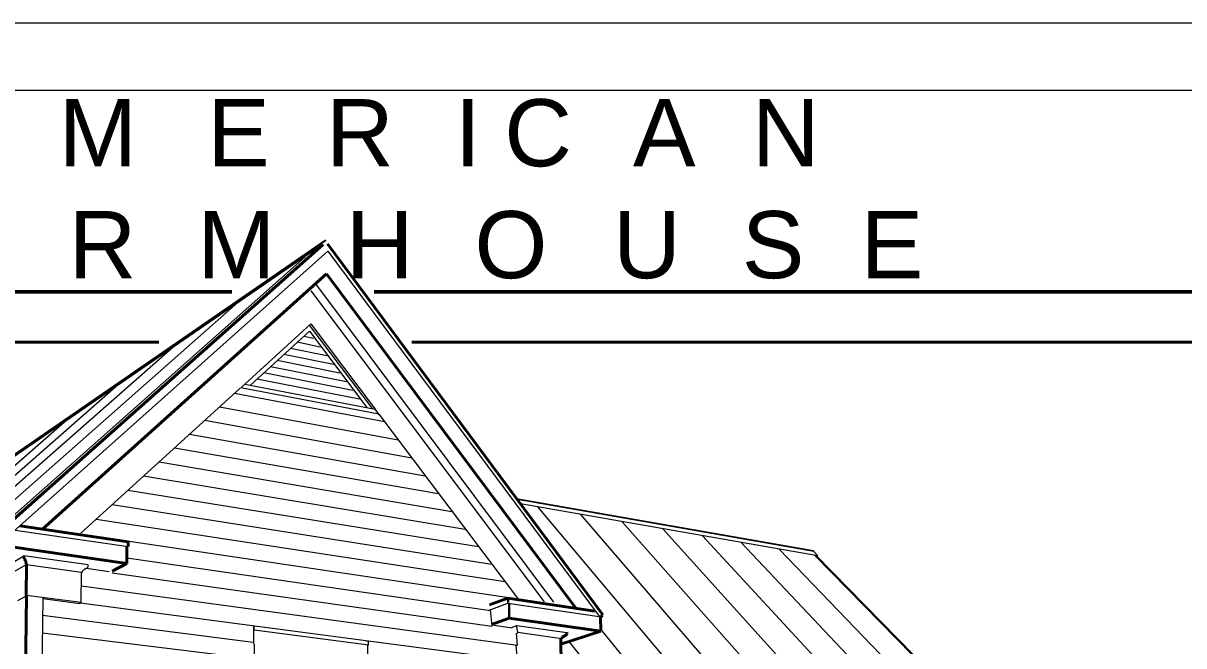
# Model space of a CAD drawing. Header units: inches. Extents: x -4969 to 16721, y 2489 to 24693.
# Drawn here: x 2870 to 4529, y 13668 to 14559 of the extents above; entities that cross this region are included whole.
import ezdxf

# ---------------------------------------------------------------- set-up
doc = ezdxf.new("R2010")
doc.units = ezdxf.units.IN
doc.header["$MEASUREMENT"] = 0
doc.layers.get('0').update_dxf_attribs({"lineweight": 5})
doc.layers.add('0-NPLT', color=1, linetype='Continuous', plot=False)
for name, color, linetype, lineweight in [('1', 1, 'Continuous', 9), ('2', 6, 'Continuous', 20), ('3', 3, 'Continuous', 30), ('4', 2, 'Continuous', 40), ('5', 4, 'Continuous', 50)]:
    doc.layers.add(name, color=color, linetype=linetype, lineweight=lineweight)
doc.styles.get("Standard").update_dxf_attribs({"font": 'Arial.ttf'})

# ---------------------------------------------------------------- blocks, each defined once
blk = doc.blocks.new('BORDER 11X17')
at = {"layer": '0-NPLT', "lineweight": 9, "ltscale": 0.1}
blk.add_lwpolyline([(29864.74, -10461.77), (29048.74, -10461.77), (29048.74, -10989.77), (29864.74, -10989.77), (29864.74, -10461.77)], dxfattribs=at)
blk.add_lwpolyline([(29792.74, -10473.77), (29078.74, -10473.77), (29078.74, -10977.77), (29792.74, -10977.77)], close=True, dxfattribs=at)

msp = doc.modelspace()

# ---------------------------------------------------------------- linework, layer by layer
at = {"layer": '1'}
for p, q in [((3291.7556411, 14237.8257304), (2683.1881716, 13819.337833)), ((3302.5010388, 14247.3645351), (2691.4216321, 13826.4511728)), ((3273.446117, 14224.593749), (2831.0777963, 13832.1934185)), ((3305.6255455, 14232.5377138), (2856.4572637, 13832.0503598)), ((3305.8446308, 14232.7330546), (3693.5426937, 13710.757033)), ((3288.1730406, 14186.1390722), (3628.6475114, 13731.0511284)), ((3173.4629732, 14155.8738834), (2770.0281587, 13799.747638)), ((3369.5519159, 14007.586137), (3279.7274333, 14126.7728854)), ((3195.0287085, 14041.1786655), (3279.4678739, 14118.16403)), ((3271.5550722, 14110.9497246), (3285.4520208, 14108.0645863)), ((3279.4678739, 14118.16403), (3361.748984, 14009.0880588)), ((3083.7192535, 14094.1917226), (2699.2760335, 13756.257181)), ((3304.3002742, 14083.0840311), (3252.5582798, 14093.6298591)), ((3294.8884212, 14095.5580417), (3262.076522, 14102.307886)), ((3323.0507198, 14058.2331056), (3233.4017176, 14076.1643274)), ((3313.6876754, 14070.6424278), (3243.0000956, 14084.9154161)), ((3341.7041171, 14033.5108034), (3214.0833616, 14058.5512841)), ((3332.3895024, 14045.8559391), (3223.7628917, 14067.3763612)), ((3002.7186266, 14038.5188163), (2636.0479346, 13717.39165)), ((3378.8840409, 13999.5022226), (3181.3823987, 14037.2910079)), ((3187.2918392, 14042.6678714), (3373.3442809, 14006.8561761)), ((3350.9946577, 14021.1975743), (3204.362869, 14049.6888603)), ((2929.2427725, 13988.0177956), (2579.2042599, 13682.4505456)), ((4000.4661531, 13803.2642878), (3576.3464364, 13877.6620544)), ((4006.4926429, 13797.1259264), (3581.0612049, 13871.3081597)), ((3840.4370532, 13588.4998378), (3606.5552808, 13866.6778708)), ((3904.728933, 13580.8660986), (3667.2930244, 13856.0892045)), ((3968.0219261, 13572.6736103), (3726.6416952, 13845.742701)), ((2858.6091217, 13833.9689991), (3020.2109155, 13810.1900938)), ((4029.7167281, 13564.6998268), (3784.6484066, 13835.630147)), ((4089.8732189, 13556.9351765), (3841.3581652, 13825.7436962)), ((4148.0101662, 13549.9409145), (3896.8139874, 13816.0758495)), ((4205.2745707, 13542.5400965), (3951.0570079, 13806.6194355)), ((4000.0802476, 13804.0144158), (3999.9030589, 13804.0570586)), ((4000.2344745, 13803.9043595), (4000.0802476, 13804.0144158)), ((4000.3552196, 13803.7343809), (4000.2344745, 13803.9043595)), ((4000.4342438, 13803.5160622), (4000.3552196, 13803.7343809)), ((4000.4661531, 13803.2642878), (4000.4342438, 13803.5160622)), ((4001.9382812, 13797.7490891), (4258.9052215, 13535.577104)), ((2874.5074619, 13740.5716706), (2875.0794576, 13784.8832763)), ((2872.2912346, 13738.6285382), (2875.1364576, 13740.16625)), ((2874.5038088, 13740.5696927), (2875.1364576, 13740.16625)), ((2874.5074619, 13740.5716706), (2875.1401118, 13740.1682249)), ((2874.5110407, 13741.1299332), (2874.5146939, 13741.1319182)), ((2874.6034391, 13748.2878228), (2874.6070916, 13748.2898253)), ((2874.6228625, 13749.7925045), (2874.6265148, 13749.7945106)), ((2875.1364576, 13740.16625), (2875.1401118, 13740.1682249)), ((2953.187298, 13730.1918108), (2951.1301908, 13729.1461474)), ((2951.1424042, 13728.8528451), (2952.2253982, 13729.7028604)), ((3536.3728479, 13719.5766169), (3563.0839505, 13729.2773348)), ((3563.0839505, 13729.2773348), (3693.5627429, 13710.1034511)), ((3200.3203422, 13691.8473165), (3200.324875, 13695.9524987)), ((3200.7196341, 13691.1927428), (3200.3203422, 13691.8473165)), ((3773.7789065, 13597.1107988), (3695.8912347, 13692.3166838)), ((3705.3247298, 13605.9684385), (3650.7345185, 13674.6639004))]:
    msp.add_line(p, q, dxfattribs=at)
at = {"layer": '2'}
for p, q in [((3281.6464163, 14176.1198427), (3615.1862021, 13731.1633523)), ((3281.6754136, 14128.5453077), (3181.3823987, 14037.2910079)), ((3281.6754136, 14128.5453077), (3373.3442809, 14006.8561761)), ((3180.7078263, 14036.67723), (2952.7344973, 13829.2495588)), ((3386.7013915, 13988.4245102), (3172.3401307, 14029.0636569)), ((3406.2442093, 13962.4836101), (3151.1693557, 14009.8008572)), ((3378.8840409, 13999.5022226), (3373.3442809, 14006.8561761)), ((3425.6804022, 13936.6842427), (3129.804323, 13990.3613071)), ((3377.8972712, 13998.9740144), (3378.8840409, 13999.5022226)), ((3378.8840409, 13999.5022226), (3578.3005827, 13734.7795688)), ((3445.0108403, 13911.0252528), (3108.2423475, 13970.7425631)), ((3464.2363844, 13885.505498), (3086.4806927, 13950.9421356)), ((3482.9532304, 13860.1922824), (3064.8898178, 13930.8943669)), ((3502.3761875, 13834.8791844), (3042.3471479, 13910.7860416)), ((3521.292122, 13809.7704017), (3019.969527, 13890.4251608)), ((3999.9030589, 13804.0570586), (3575.7027116, 13878.5295753)), ((3540.1065138, 13784.7964055), (2997.3807628, 13869.8721655)), ((3558.8201783, 13759.9561134), (2974.5778532, 13849.1243243)), ((3577.4339223, 13735.2484546), (2951.4558591, 13828.1939798)), ((2830.8592802, 13773.3034484), (2871.3980503, 13796.9372691)), ((2963.1425035, 13783.9788495), (2871.4016995, 13796.9393906)), ((3018.5027155, 13794.0162737), (3538.193047, 13719.0083353)), ((4000.4661531, 13803.2642878), (4006.4926429, 13797.1259264)), ((4261.1623152, 13535.3257614), (4004.1265818, 13797.3675935)), ((2841.086695, 13765.3976702), (2875.0758089, 13784.8811908)), ((2875.0794576, 13784.8832763), (2953.6271479, 13773.9380471)), ((2953.187298, 13730.1918108), (2953.6271479, 13773.9380471)), ((2953.6197965, 13773.2068944), (2955.1968059, 13774.0525463)), ((2955.1733638, 13774.8571377), (2955.444944, 13775.6600078)), ((2955.1968059, 13774.0525463), (2955.1733638, 13774.8571377)), ((2955.444944, 13775.6600078), (2955.9917432, 13776.402625)), ((2955.9917432, 13776.402625), (2956.7739133, 13777.0308426)), ((2956.7739133, 13777.0308426), (2957.7344532, 13777.4988361)), ((2957.7344532, 13777.4988361), (2958.8033444, 13777.7724402)), ((2958.8033444, 13777.7724402), (2958.8147215, 13778.9253487)), ((2958.8147215, 13778.9253487), (2960.2580095, 13779.2798528)), ((2960.2580095, 13779.2798528), (2961.538734, 13779.9253134)), ((2960.4753372, 13779.3533737), (2993.16418, 13774.7630373)), ((2961.538734, 13779.9253134), (2962.5410258, 13780.8034354)), ((2962.5410258, 13780.8034354), (2963.174177, 13781.8348302)), ((2963.3808933, 13782.9262087), (2963.1425035, 13783.9788495)), ((2963.174177, 13781.8348302), (2963.3808933, 13782.9262087)), ((2997.7140022, 13772.6667401), (3540.0615009, 13696.6423883)), ((2862.5032948, 13733.3112256), (2872.290874, 13738.6007752)), ((2953.187298, 13730.1918108), (2874.5074619, 13740.5716706)), ((2953.4296825, 13754.2986957), (3576.7352721, 13669.5204846)), ((2898.2770603, 13737.1085683), (2893.7518311, 13361.444165)), ((2898.2650149, 13736.1086119), (2951.1258679, 13729.1467167)), ((2952.4397425, 13729.8118154), (3577.0108886, 13647.4657132)), ((2897.9758293, 13712.1017125), (3199.2104914, 13673.6438379)), ((3538.0989007, 13720.2034705), (3540.0615009, 13696.6423883)), ((3199.5927855, 13695.5359672), (3199.5651723, 13671.1130703)), ((3200.7196341, 13691.1927428), (3364.2437722, 13669.8031479)), ((3569.4532905, 13693.8375387), (3540.94695, 13697.8405465)), ((3568.4468117, 13693.9788737), (3568.5594478, 13694.828225)), ((3568.5594478, 13694.828225), (3575.9880221, 13697.4000413)), ((3575.9616912, 13696.4907022), (3575.9880221, 13697.4000413)), ((3576.0040241, 13695.4806877), (3575.9616912, 13696.4907022)), ((3575.9880221, 13697.4000413), (3647.5320232, 13687.2927725)), ((3576.1111768, 13694.4616164), (3576.0040241, 13695.4806877)), ((3576.2734065, 13693.5258866), (3576.1111768, 13694.4616164)), ((3576.4759741, 13692.7582095), (3576.2734065, 13693.5258866)), ((3576.7005052, 13692.2278938), (3576.4759741, 13692.7582095)), ((3576.7134538, 13691.1925132), (3576.7005052, 13692.2278938)), ((3576.8797613, 13690.7902678), (3576.7134538, 13691.1925132)), ((3577.0313082, 13690.2298662), (3576.8797613, 13690.7902678)), ((3577.1570709, 13689.5522353), (3577.0313082, 13690.2298662)), ((3577.2479129, 13688.8067579), (3577.1570709, 13689.5522353)), ((3577.2972396, 13688.0476888), (3577.2479129, 13688.8067579)), ((2897.6759317, 13687.2055475), (3200.1515764, 13649.8547496)), ((3359.6708807, 13674.9768032), (3359.6704653, 13675.0660388)), ((3360.4731389, 13674.871197), (3360.65015, 13674.937061)), ((3361.1876458, 13674.8692057), (3361.1941965, 13674.7762797)), ((3363.8156021, 13670.4440906), (3363.7964351, 13674.433731)), ((3575.3022881, 13686.2343329), (3577.5425171, 13686.9985499)), ((3576.7352721, 13669.5204846), (3575.3022881, 13686.2343329)), ((3577.3014692, 13687.3302394), (3577.2972396, 13688.0476888)), ((3577.5425171, 13686.9985499), (3577.3014692, 13687.3302394)), ((3640.2927806, 13678.5491578), (3577.3014692, 13687.3302394)), ((3200.5321892, 13670.9900384), (3200.2454676, 13403.1178328)), ((3363.134187, 13650.30248), (3363.0402981, 13669.960567)), ((3364.2437722, 13669.8031479), (3363.8156021, 13670.4440906)), ((3575.1928959, 13668.6985206), (3576.7352721, 13669.5204846)), ((3577.0108886, 13647.4657132), (3575.1928959, 13668.6985206))]:
    msp.add_line(p, q, dxfattribs=at)
at = {"layer": '3'}
for p, q in [((3302.8918205, 14248.3354289), (2691.7309339, 13827.1380704)), ((3563.4223345, 13730.259218), (3563.3463989, 13736.5648392)), ((3565.0003484, 13728.9957197), (3565.2541768, 13708.0166273))]:
    msp.add_line(p, q, dxfattribs=at)
at = {"layer": '4'}
for p, q in [((3299.1178353, 14242.2382935), (2843.4651371, 13837.5359751)), ((3698.7166882, 13712.7488259), (3305.3495114, 14242.8731837)), ((3304.0518758, 14200.4052933), (2897.6822051, 13835.3054904)), ((3304.0518758, 14200.4052933), (3660.5522895, 13722.1458979)), ((2865.4674636, 13840.0840328), (3020.2639463, 13817.122447)), ((3018.4425265, 13786.206883), (2850.0585396, 13810.2846198)), ((3018.6204062, 13809.2863575), (3018.4425265, 13786.206883)), ((3020.2109155, 13810.1900938), (3020.2639463, 13817.122447)), ((2871.2832882, 13795.9186002), (2871.3980503, 13796.9372691)), ((2871.3483648, 13794.7714182), (2871.2832882, 13795.9186002)), ((2871.2869376, 13795.9207193), (2871.4016995, 13796.9393906)), ((2871.3520142, 13794.7735344), (2871.2869376, 13795.9207193)), ((2871.3227252, 13795.2898469), (2871.3190761, 13795.2877235)), ((2871.5873614, 13793.5998423), (2871.3483648, 13794.7714182)), ((2871.5910109, 13793.6019552), (2871.3520142, 13794.7735344)), ((2871.4012173, 13796.9351106), (2871.3980503, 13796.9372691)), ((2871.9785146, 13792.5101566), (2871.5873614, 13793.5998423)), ((2871.982164, 13792.5122662), (2871.5910109, 13793.6019552)), ((2872.4862434, 13791.601051), (2871.9785146, 13792.5101566)), ((2872.4898926, 13791.6031575), (2871.982164, 13792.5122662)), ((2871.9907485, 13792.4882514), (2871.9943954, 13792.4903655)), ((2873.0644504, 13790.9546171), (2872.4862434, 13791.601051)), ((2873.0680994, 13790.956721), (2872.4898926, 13791.6031575)), ((2873.0492695, 13789.7854616), (2873.0644504, 13790.9546171)), ((2873.4770465, 13789.296104), (2873.0492695, 13789.7854616)), ((2873.0529186, 13789.7875626), (2873.0680994, 13790.956721)), ((2873.4806954, 13789.2982031), (2873.0529186, 13789.7875626)), ((2873.8574667, 13788.631851), (2873.4770465, 13789.296104)), ((2873.8611155, 13788.6339478), (2873.4806954, 13789.2982031)), ((2873.603284, 13789.0841499), (2873.5996377, 13789.082047)), ((2874.1628792, 13787.8412075), (2873.8574667, 13788.631851)), ((2874.1665279, 13787.8433019), (2873.8611155, 13788.6339478)), ((2874.3711182, 13786.9817737), (2874.1628792, 13787.8412075)), ((2874.3747668, 13786.9838655), (2874.1665279, 13787.8433019)), ((2874.4670847, 13786.1160704), (2874.3711182, 13786.9817737)), ((2874.4707334, 13786.11816), (2874.3747668, 13786.9838655)), ((2874.4438208, 13785.3070351), (2874.4670847, 13786.1160704)), ((2875.0758089, 13784.8811908), (2874.4438208, 13785.3070351)), ((2874.4474696, 13785.3091228), (2874.4707334, 13786.11816)), ((2875.0794576, 13784.8832763), (2874.4474696, 13785.3091228)), ((2875.0758089, 13784.8811908), (2874.5038088, 13740.5696927)), ((2875.0503252, 13782.9070315), (2875.0539742, 13782.9091183)), ((2875.0613009, 13783.7572861), (2875.0649163, 13783.756783)), ((2875.0717644, 13784.2872934), (2875.0679995, 13784.2762108)), ((2997.5948607, 13775.3115405), (3018.4425265, 13786.206883)), ((2870.3576869, 13369.016965), (2875.1401118, 13740.1682249)), ((3563.3463989, 13736.5648392), (3536.9825248, 13726.9017233)), ((3687.7333717, 13718.1140185), (3563.3463989, 13736.5648392)), ((3539.860496, 13699.0554592), (3565.2541768, 13708.0166273)), ((3565.2541768, 13708.0166273), (3695.941472, 13689.3292547)), ((3695.1180427, 13708.6360671), (3698.5889498, 13712.4659909)), ((3695.941472, 13689.3292547), (3695.6077179, 13709.1763924)), ((3695.9129739, 13689.3200098), (3638.9334423, 13670.8355742)), ((3695.941472, 13689.3292547), (3695.9129739, 13689.3200098)), ((3639.393072, 13639.6639191), (3638.8210237, 13678.4596955)), ((3638.8267878, 13678.0687789), (3640.2927806, 13678.5491578)), ((3640.2526458, 13679.2630651), (3640.4896526, 13679.9731709)), ((3640.2927806, 13678.5491578), (3640.2526458, 13679.2630651)), ((3640.4896526, 13679.9731709), (3640.9865164, 13680.6276995)), ((3640.9865164, 13680.6276995), (3641.7070229, 13681.1789218)), ((3641.7070229, 13681.1789218), (3642.5986562, 13681.5866266)), ((3643.5964128, 13681.8210502), (3641.8714926, 13681.2541266)), ((3642.5986562, 13681.5866266), (3643.5964128, 13681.8210502)), ((3643.5811559, 13682.843664), (3644.9287039, 13683.1469307)), ((3643.5964128, 13681.8210502), (3643.5811559, 13682.843664)), ((3644.9287039, 13683.1469307), (3643.5832369, 13682.7041834)), ((3644.9287039, 13683.1469307), (3646.1169992, 13683.7095436)), ((3646.1169992, 13683.7095436), (3647.0385512, 13684.48069)), ((3647.0385512, 13684.48069), (3647.6099748, 13685.3906595)), ((3647.7795707, 13686.3571577), (3647.5320232, 13687.2927725)), ((3647.6099748, 13685.3906595), (3647.7795707, 13686.3571577))]:
    msp.add_line(p, q, dxfattribs=at)
at = {"layer": '4', "ltscale": 0.1}
for p, q in [((306.6735625, 14102.5008975), (3064.2148247, 14102.5008975)), ((3425.6975019, 14102.5008975), (5874.6735625, 14102.5008975))]:
    msp.add_line(p, q, dxfattribs=at)
at = {"layer": '5', "ltscale": 0.1}
for p, q in [((306.6735625, 14174.5008975), (3168.6874263, 14174.5008975)), ((3372.2714778, 14174.5008975), (5874.6735625, 14174.5008975))]:
    msp.add_line(p, q, dxfattribs=at)

# ---------------------------------------------------------------- block references
at = {"ltscale": 0.1, "xscale": 8, "yscale": 8, "zscale": 8}
msp.add_blockref('BORDER 11X17', (-232395.2402991, 98252.6776261), dxfattribs=at)

# ---------------------------------------------------------------- texts
at = {"insert": (3423.5856252, 14321.2513743), "char_height": 96, "width": 0.949728151, "attachment_point": 5}
msp.add_mtext('{\\fArial|b0|i0|c0|p18;\\T1.9;AMERICAN FARMHOUSE}', dxfattribs=at)

doc.saveas('drawing.dxf')
